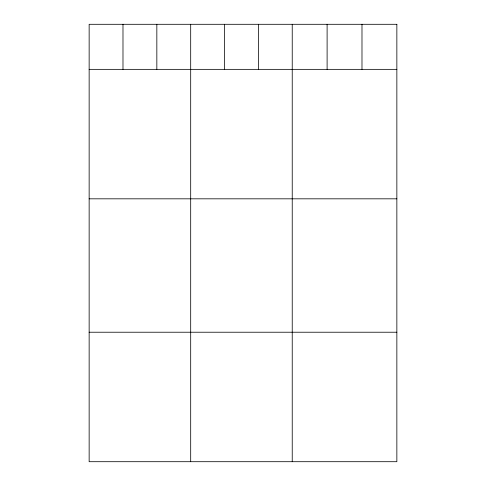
<?xml version="1.0" encoding="UTF-8"?>
<svg xmlns="http://www.w3.org/2000/svg" width="486" height="486" viewBox="0 0 486 486"><rect width="100%" height="100%" fill="white"/><g stroke="black" fill="none" stroke-linecap="round" stroke-linejoin="round"><path stroke-width="0.73" d="M89.145 69.352L396.855 69.352M89.145 198.823L396.855 198.823M89.145 332.224L396.855 332.224M361.985 24.3L361.985 69.352M327.108 24.3L327.108 69.352M292.232 24.3L292.232 461.7M258.388 24.3L258.388 69.352M224.538 24.3L224.538 69.352M190.688 24.3L190.688 461.7M156.838 24.3L156.838 69.352M122.988 24.3L122.988 69.352M396.855 24.3L89.145 24.3L89.145 461.7L396.855 461.7L396.855 24.3"/></g></svg>
